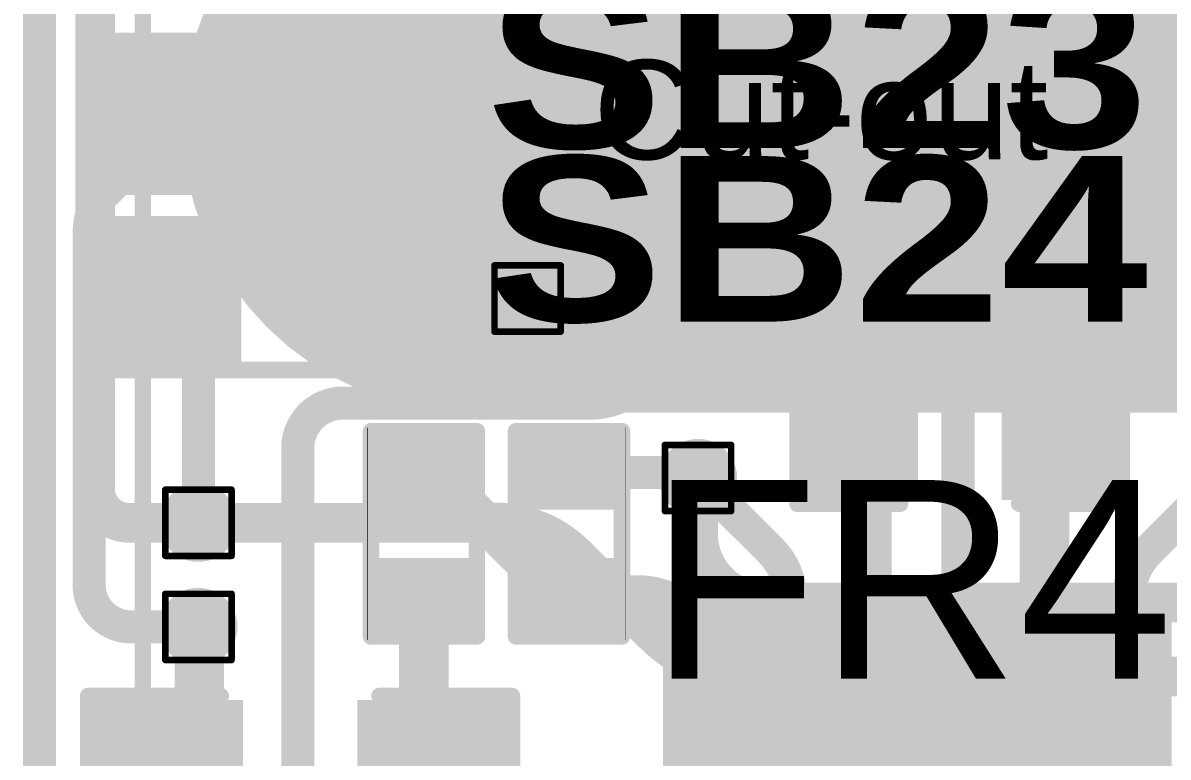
# Model space of a CAD drawing. Header units: inches. Extents: x 3 to 457, y -41 to 239.
# Drawn here: x 192.62 to 201.41, y 8.4 to 14.03 of the extents above; entities that cross this region are included whole.
import ezdxf

# ---------------------------------------------------------------- set-up
doc = ezdxf.new("R2010")
doc.units = ezdxf.units.IN
for name, color, linetype in [('Board Outline', 216, 'Continuous'), ('Bottom Layer', 5, 'Continuous'), ('Bottom Overlay', 54, 'Continuous'), ('Bottom Paste', 16, 'Continuous'), ('Bottom Solder', 6, 'Continuous'), ('Drill Drawing', 1, 'Continuous'), ('Fabrication', 76, 'Continuous'), ('Top Layer', 1, 'Continuous'), ('Top Overlay', 2, 'Continuous'), ('Top Paste', 8, 'Continuous'), ('Top Solder', 216, 'Continuous'), ('Via Holes', 16, 'Continuous')]:
    doc.layers.add(name, color=color, linetype=linetype)
doc.styles.add('Arial', font='', dxfattribs={"height": 0.2})
doc.styles.add('Arial Black_Bold', font='', dxfattribs={"height": 0.2})
doc.styles.get('Arial').set_extended_font_data('Arial')
doc.styles.get('Arial Black_Bold').set_extended_font_data('Arial Black', bold=True)

# ---------------------------------------------------------------- blocks, each defined once
blk = doc.blocks.new('S______B______16')
at = {"layer": 'Top Layer'}
for points in [[(-1.143, -0.4445), (-1.143, 0.4445), (-0.381, 0.4445), (-0.381, -0.4445)], [(0.381, -0.4445), (0.381, 0.4445), (1.143, 0.4445), (1.143, -0.4445)]]:
    blk.add_hatch(color=1, dxfattribs=at).paths.add_polyline_path(points)
at = {"layer": 'Top Paste'}
for points in [[(-1.143, -0.4445), (-1.143, 0.4445), (-0.381, 0.4445), (-0.381, -0.4445)], [(0.381, -0.4445), (0.381, 0.4445), (1.143, 0.4445), (1.143, -0.4445)]]:
    blk.add_hatch(color=8, dxfattribs=at).paths.add_polyline_path(points)
at = {"layer": 'Top Solder'}
for points in [[(-1.2446, -0.5461), (-1.2446, 0.5461), (-0.2794, 0.5461), (-0.2794, -0.5461)], [(0.2794, -0.5461), (0.2794, 0.5461), (1.2446, 0.5461), (1.2446, -0.5461)]]:
    blk.add_hatch(color=216, dxfattribs=at).paths.add_polyline_path(points)
at = {"layer": 'Top Overlay'}
for points in [[(-1.27, -0.5588, 0.127, 0.127, 0), (-1.27, 0.5588, 0.127, 0.127, 0)], [(-1.27, 0.5588, 0.127, 0.127, 0), (1.27, 0.5588, 0.127, 0.127, 0)], [(1.27, -0.5588, 0.127, 0.127, 0), (1.27, 0.5588, 0.127, 0.127, 0)], [(-1.27, -0.5588, 0.127, 0.127, 0), (1.27, -0.5588, 0.127, 0.127, 0)]]:
    blk.add_lwpolyline(points, format="xyseb", dxfattribs=at)
for points in [[(-1.30175, 0.5588, 0.0635, 0.0635, 1), (-1.23825, 0.5588, 0.0635, 0.0635, 1)], [(-1.30175, 0.5588, 0.0635, 0.0635, 1), (-1.23825, 0.5588, 0.0635, 0.0635, 1)], [(1.23825, 0.5588, 0.0635, 0.0635, 1), (1.30175, 0.5588, 0.0635, 0.0635, 1)], [(1.23825, 0.5588, 0.0635, 0.0635, 1), (1.30175, 0.5588, 0.0635, 0.0635, 1)], [(-1.30175, -0.5588, 0.0635, 0.0635, 1), (-1.23825, -0.5588, 0.0635, 0.0635, 1)], [(-1.30175, -0.5588, 0.0635, 0.0635, 1), (-1.23825, -0.5588, 0.0635, 0.0635, 1)], [(1.23825, -0.5588, 0.0635, 0.0635, 1), (1.30175, -0.5588, 0.0635, 0.0635, 1)], [(1.23825, -0.5588, 0.0635, 0.0635, 1), (1.30175, -0.5588, 0.0635, 0.0635, 1)]]:
    blk.add_lwpolyline(points, format="xyseb", close=True, dxfattribs=at)
blk = doc.blocks.new('S______B______17')
at = {"layer": 'Top Layer'}
for points in [[(-1.143, -0.4445), (-1.143, 0.4445), (-0.381, 0.4445), (-0.381, -0.4445)], [(0.381, -0.4445), (0.381, 0.4445), (1.143, 0.4445), (1.143, -0.4445)]]:
    blk.add_hatch(color=1, dxfattribs=at).paths.add_polyline_path(points)
at = {"layer": 'Top Paste'}
for points in [[(-1.143, -0.4445), (-1.143, 0.4445), (-0.381, 0.4445), (-0.381, -0.4445)], [(0.381, -0.4445), (0.381, 0.4445), (1.143, 0.4445), (1.143, -0.4445)]]:
    blk.add_hatch(color=8, dxfattribs=at).paths.add_polyline_path(points)
at = {"layer": 'Top Solder'}
for points in [[(-1.2446, -0.5461), (-1.2446, 0.5461), (-0.2794, 0.5461), (-0.2794, -0.5461)], [(0.2794, -0.5461), (0.2794, 0.5461), (1.2446, 0.5461), (1.2446, -0.5461)]]:
    blk.add_hatch(color=216, dxfattribs=at).paths.add_polyline_path(points)
at = {"layer": 'Top Overlay'}
for points in [[(-1.27, 0.5588, 0.127, 0.127, 0), (-1.27, -0.5588, 0.127, 0.127, 0)], [(1.27, 0.5588, 0.127, 0.127, 0), (-1.27, 0.5588, 0.127, 0.127, 0)], [(1.27, 0.5588, 0.127, 0.127, 0), (1.27, -0.5588, 0.127, 0.127, 0)], [(1.27, -0.5588, 0.127, 0.127, 0), (-1.27, -0.5588, 0.127, 0.127, 0)]]:
    blk.add_lwpolyline(points, format="xyseb", dxfattribs=at)
for points in [[(-1.30175, 0.5588, 0.0635, 0.0635, 1), (-1.23825, 0.5588, 0.0635, 0.0635, 1)], [(-1.30175, 0.5588, 0.0635, 0.0635, 1), (-1.23825, 0.5588, 0.0635, 0.0635, 1)], [(1.23825, 0.5588, 0.0635, 0.0635, 1), (1.30175, 0.5588, 0.0635, 0.0635, 1)], [(1.23825, 0.5588, 0.0635, 0.0635, 1), (1.30175, 0.5588, 0.0635, 0.0635, 1)], [(-1.30175, -0.5588, 0.0635, 0.0635, 1), (-1.23825, -0.5588, 0.0635, 0.0635, 1)], [(-1.30175, -0.5588, 0.0635, 0.0635, 1), (-1.23825, -0.5588, 0.0635, 0.0635, 1)], [(1.23825, -0.5588, 0.0635, 0.0635, 1), (1.30175, -0.5588, 0.0635, 0.0635, 1)], [(1.23825, -0.5588, 0.0635, 0.0635, 1), (1.30175, -0.5588, 0.0635, 0.0635, 1)]]:
    blk.add_lwpolyline(points, format="xyseb", close=True, dxfattribs=at)
blk = doc.blocks.new('TSSOP_14_110')
at = {"layer": 'Top Layer'}
for points in [[(-3.65, 1.525), (-2.15, 1.525), (-2.15, 1.075), (-3.65, 1.075)], [(-3.65, 0.875), (-2.15, 0.875), (-2.15, 0.425), (-3.65, 0.425)], [(-3.65, 0.225), (-2.15, 0.225), (-2.15, -0.225), (-3.65, -0.225)], [(-3.65, -0.425), (-2.15, -0.425), (-2.15, -0.875), (-3.65, -0.875)], [(-3.65, -1.075), (-2.15, -1.075), (-2.15, -1.525), (-3.65, -1.525)], [(-3.65, -1.725), (-2.15, -1.725), (-2.15, -2.175), (-3.65, -2.175)]]:
    blk.add_hatch(color=1, dxfattribs=at).paths.add_polyline_path(points)
at = {"layer": 'Top Paste'}
for points in [[(-3.65, 1.525), (-2.15, 1.525), (-2.15, 1.075), (-3.65, 1.075)], [(-3.65, 0.875), (-2.15, 0.875), (-2.15, 0.425), (-3.65, 0.425)], [(-3.65, 0.225), (-2.15, 0.225), (-2.15, -0.225), (-3.65, -0.225)], [(-3.65, -0.425), (-2.15, -0.425), (-2.15, -0.875), (-3.65, -0.875)], [(-3.65, -1.075), (-2.15, -1.075), (-2.15, -1.525), (-3.65, -1.525)], [(-3.65, -1.725), (-2.15, -1.725), (-2.15, -2.175), (-3.65, -2.175)]]:
    blk.add_hatch(color=8, dxfattribs=at).paths.add_polyline_path(points)
at = {"layer": 'Top Solder'}
for points in [[(-3.7516, 1.6266), (-2.0484, 1.6266), (-2.0484, 0.9734), (-3.7516, 0.9734)], [(-3.7516, 0.9766), (-2.0484, 0.9766), (-2.0484, 0.3234), (-3.7516, 0.3234)], [(-3.7516, 0.3266), (-2.0484, 0.3266), (-2.0484, -0.3266), (-3.7516, -0.3266)], [(-3.7516, -0.3234), (-2.0484, -0.3234), (-2.0484, -0.9766), (-3.7516, -0.9766)], [(-3.7516, -0.9734), (-2.0484, -0.9734), (-2.0484, -1.6266), (-3.7516, -1.6266)], [(-3.7516, -1.6234), (-2.0484, -1.6234), (-2.0484, -2.2766), (-3.7516, -2.2766)]]:
    blk.add_hatch(color=216, dxfattribs=at).paths.add_polyline_path(points)
blk = doc.blocks.new('R___0402_203')
at = {"layer": 'Top Layer'}
for points in [[(-0.6985, -0.3175), (-0.6985, 0.3175), (-0.2413, 0.3175), (-0.2413, -0.3175)], [(0.2413, -0.3175), (0.2413, 0.3175), (0.6985, 0.3175), (0.6985, -0.3175)]]:
    blk.add_hatch(color=1, dxfattribs=at).paths.add_polyline_path(points)
at = {"layer": 'Top Paste'}
for points in [[(-0.6985, -0.3175), (-0.6985, 0.3175), (-0.2413, 0.3175), (-0.2413, -0.3175)], [(0.2413, -0.3175), (0.2413, 0.3175), (0.6985, 0.3175), (0.6985, -0.3175)]]:
    blk.add_hatch(color=8, dxfattribs=at).paths.add_polyline_path(points)
at = {"layer": 'Top Solder'}
for points in [[(-0.7535, -0.3725), (-0.7535, 0.3725), (-0.1863, 0.3725), (-0.1863, -0.3725)], [(0.1863, -0.3725), (0.1863, 0.3725), (0.7535, 0.3725), (0.7535, -0.3725)]]:
    blk.add_hatch(color=216, dxfattribs=at).paths.add_polyline_path(points)
at = {"layer": 'Top Overlay'}
for points in [[(0.7874, 0.4064, 0.127, 0.127, 0), (-0.7874, 0.4064, 0.127, 0.127, 0)], [(-0.7874, -0.4064, 0.127, 0.127, 0), (-0.7874, 0.4064, 0.127, 0.127, 0)], [(0.7874, -0.4064, 0.127, 0.127, 0), (0.7874, 0.4064, 0.127, 0.127, 0)], [(0.7874, -0.4064, 0.127, 0.127, 0), (-0.7874, -0.4064, 0.127, 0.127, 0)], [(0.8128, -0.4318, 0.00323, 0.00323, 0), (-0.8128, -0.4318, 0.00323, 0.00323, 0)]]:
    blk.add_lwpolyline(points, format="xyseb", dxfattribs=at)
for points in [[(-0.8191, 0.4064, 0.0635, 0.0635, 1), (-0.7556, 0.4064, 0.0635, 0.0635, 1)], [(-0.8191, 0.4064, 0.0635, 0.0635, 1), (-0.7556, 0.4064, 0.0635, 0.0635, 1)], [(0.7556, 0.4064, 0.0635, 0.0635, 1), (0.8191, 0.4064, 0.0635, 0.0635, 1)], [(0.7556, 0.4064, 0.0635, 0.0635, 1), (0.8191, 0.4064, 0.0635, 0.0635, 1)], [(-0.8191, -0.4064, 0.0635, 0.0635, 1), (-0.7556, -0.4064, 0.0635, 0.0635, 1)], [(-0.8191, -0.4064, 0.0635, 0.0635, 1), (-0.7556, -0.4064, 0.0635, 0.0635, 1)], [(0.7556, -0.4064, 0.0635, 0.0635, 1), (0.8191, -0.4064, 0.0635, 0.0635, 1)], [(0.7556, -0.4064, 0.0635, 0.0635, 1), (0.8191, -0.4064, 0.0635, 0.0635, 1)], [(-0.8136, -0.4318, 0.00161, 0.00161, 1), (-0.812, -0.4318, 0.00161, 0.00161, 1)], [(0.812, -0.4318, 0.00161, 0.00161, 1), (0.8136, -0.4318, 0.00161, 0.00161, 1)]]:
    blk.add_lwpolyline(points, format="xyseb", close=True, dxfattribs=at)
blk = doc.blocks.new('R___0402_208')
at = {"layer": 'Top Layer'}
for points in [[(-0.6985, -0.3175), (-0.6985, 0.3175), (-0.2413, 0.3175), (-0.2413, -0.3175)], [(0.2413, -0.3175), (0.2413, 0.3175), (0.6985, 0.3175), (0.6985, -0.3175)]]:
    blk.add_hatch(color=1, dxfattribs=at).paths.add_polyline_path(points)
at = {"layer": 'Top Paste'}
for points in [[(-0.6985, -0.3175), (-0.6985, 0.3175), (-0.2413, 0.3175), (-0.2413, -0.3175)], [(0.2413, -0.3175), (0.2413, 0.3175), (0.6985, 0.3175), (0.6985, -0.3175)]]:
    blk.add_hatch(color=8, dxfattribs=at).paths.add_polyline_path(points)
at = {"layer": 'Top Solder'}
for points in [[(-0.7535, -0.3725), (-0.7535, 0.3725), (-0.1863, 0.3725), (-0.1863, -0.3725)], [(0.1863, -0.3725), (0.1863, 0.3725), (0.7535, 0.3725), (0.7535, -0.3725)]]:
    blk.add_hatch(color=216, dxfattribs=at).paths.add_polyline_path(points)
at = {"layer": 'Top Overlay'}
for points in [[(-0.7874, 0.4064, 0.127, 0.127, 0), (0.7874, 0.4064, 0.127, 0.127, 0)], [(-0.7874, 0.4064, 0.127, 0.127, 0), (-0.7874, -0.4064, 0.127, 0.127, 0)], [(0.7874, 0.4064, 0.127, 0.127, 0), (0.7874, -0.4064, 0.127, 0.127, 0)], [(-0.7874, -0.4064, 0.127, 0.127, 0), (0.7874, -0.4064, 0.127, 0.127, 0)], [(-0.8128, -0.4318, 0.00323, 0.00323, 0), (0.8128, -0.4318, 0.00323, 0.00323, 0)]]:
    blk.add_lwpolyline(points, format="xyseb", dxfattribs=at)
for points in [[(-0.8191, 0.4064, 0.0635, 0.0635, 1), (-0.7556, 0.4064, 0.0635, 0.0635, 1)], [(-0.8191, 0.4064, 0.0635, 0.0635, 1), (-0.7556, 0.4064, 0.0635, 0.0635, 1)], [(0.7556, 0.4064, 0.0635, 0.0635, 1), (0.8191, 0.4064, 0.0635, 0.0635, 1)], [(0.7556, 0.4064, 0.0635, 0.0635, 1), (0.8191, 0.4064, 0.0635, 0.0635, 1)], [(-0.8191, -0.4064, 0.0635, 0.0635, 1), (-0.7556, -0.4064, 0.0635, 0.0635, 1)], [(-0.8191, -0.4064, 0.0635, 0.0635, 1), (-0.7556, -0.4064, 0.0635, 0.0635, 1)], [(0.7556, -0.4064, 0.0635, 0.0635, 1), (0.8191, -0.4064, 0.0635, 0.0635, 1)], [(0.7556, -0.4064, 0.0635, 0.0635, 1), (0.8191, -0.4064, 0.0635, 0.0635, 1)], [(-0.8136, -0.4318, 0.00161, 0.00161, 1), (-0.812, -0.4318, 0.00161, 0.00161, 1)], [(0.812, -0.4318, 0.00161, 0.00161, 1), (0.8136, -0.4318, 0.00161, 0.00161, 1)]]:
    blk.add_lwpolyline(points, format="xyseb", close=True, dxfattribs=at)
blk = doc.blocks.new('SEMG_PAD_B_244')
at = {"layer": 'Bottom Layer'}
h = blk.add_hatch(color=5, dxfattribs=at)
edge = h.paths.add_edge_path()
edge.add_arc((-3.15, 0.0128), 2.1, 90, 270)
edge.add_line((-3.15, -2.0872), (3.15, -2.0872))
edge.add_arc((3.15, 0.0128), 2.1, 270, 450)
edge.add_line((3.15, 2.1128), (-3.15, 2.1128))
at = {"layer": 'Bottom Paste'}
h = blk.add_hatch(color=16, dxfattribs=at)
edge = h.paths.add_edge_path()
edge.add_arc((-3.15, 0.0128), 2.1, 90, 270)
edge.add_line((-3.15, -2.0872), (3.15, -2.0872))
edge.add_arc((3.15, 0.0128), 2.1, 270, 450)
edge.add_line((3.15, 2.1128), (-3.15, 2.1128))
at = {"layer": 'Bottom Solder'}
h = blk.add_hatch(color=6, dxfattribs=at)
edge = h.paths.add_edge_path()
edge.add_arc((-3.15, 0.0128), 2.2016, 90, 270)
edge.add_line((-3.15, -2.1888), (3.15, -2.1888))
edge.add_arc((3.15, 0.0128), 2.2016, 270, 450)
edge.add_line((3.15, 2.2144), (-3.15, 2.2144))
at = {"layer": 'Bottom Overlay'}
blk.add_lwpolyline([(5.6833, 10.9658, 0.127, 0.127, 0), (5.6833, -10.9656, 0.127, 0.127, 0)], format="xyseb", dxfattribs=at)
blk = doc.blocks.new('C___0805_283')
at = {"layer": 'Top Layer'}
for points in [[(-1.524, 0.762), (-0.508, 0.762), (-0.508, -0.762), (-1.524, -0.762)], [(0.508, 0.762), (1.524, 0.762), (1.524, -0.762), (0.508, -0.762)]]:
    blk.add_hatch(color=1, dxfattribs=at).paths.add_polyline_path(points)
at = {"layer": 'Top Paste'}
for points in [[(-1.524, 0.762), (-0.508, 0.762), (-0.508, -0.762), (-1.524, -0.762)], [(0.508, 0.762), (1.524, 0.762), (1.524, -0.762), (0.508, -0.762)]]:
    blk.add_hatch(color=8, dxfattribs=at).paths.add_polyline_path(points)
at = {"layer": 'Top Solder'}
for points in [[(-1.594, 0.832), (-0.438, 0.832), (-0.438, -0.832), (-1.594, -0.832)], [(0.438, 0.832), (1.594, 0.832), (1.594, -0.832), (0.438, -0.832)]]:
    blk.add_hatch(color=216, dxfattribs=at).paths.add_polyline_path(points)
at = {"layer": 'Top Overlay'}
for points in [[(-0.6096, 0.8636, 0.127, 0.127, 0), (-1.6256, 0.8636, 0.127, 0.127, 0)], [(-1.6256, 0.8636, 0.127, 0.127, 0), (-1.6256, -0.8636, 0.127, 0.127, 0)], [(1.6256, 0.8636, 0.127, 0.127, 0), (0.6096, 0.8636, 0.127, 0.127, 0)], [(1.6256, 0.8636, 0.127, 0.127, 0), (1.6256, -0.8636, 0.127, 0.127, 0)], [(-0.6096, -0.8636, 0.127, 0.127, 0), (-1.6256, -0.8636, 0.127, 0.127, 0)], [(1.6256, -0.8636, 0.127, 0.127, 0), (0.6096, -0.8636, 0.127, 0.127, 0)]]:
    blk.add_lwpolyline(points, format="xyseb", dxfattribs=at)
for points in [[(-1.6574, 0.8636, 0.0635, 0.0635, 1), (-1.5938, 0.8636, 0.0635, 0.0635, 1)], [(-1.6574, 0.8636, 0.0635, 0.0635, 1), (-1.5938, 0.8636, 0.0635, 0.0635, 1)], [(-0.6413, 0.8636, 0.0635, 0.0635, 1), (-0.5778, 0.8636, 0.0635, 0.0635, 1)], [(0.5778, 0.8636, 0.0635, 0.0635, 1), (0.6413, 0.8636, 0.0635, 0.0635, 1)], [(1.5938, 0.8636, 0.0635, 0.0635, 1), (1.6574, 0.8636, 0.0635, 0.0635, 1)], [(1.5938, 0.8636, 0.0635, 0.0635, 1), (1.6574, 0.8636, 0.0635, 0.0635, 1)], [(-1.6574, -0.8636, 0.0635, 0.0635, 1), (-1.5938, -0.8636, 0.0635, 0.0635, 1)], [(-1.6574, -0.8636, 0.0635, 0.0635, 1), (-1.5938, -0.8636, 0.0635, 0.0635, 1)], [(-0.6413, -0.8636, 0.0635, 0.0635, 1), (-0.5778, -0.8636, 0.0635, 0.0635, 1)], [(0.5778, -0.8636, 0.0635, 0.0635, 1), (0.6413, -0.8636, 0.0635, 0.0635, 1)], [(1.5938, -0.8636, 0.0635, 0.0635, 1), (1.6574, -0.8636, 0.0635, 0.0635, 1)], [(1.5938, -0.8636, 0.0635, 0.0635, 1), (1.6574, -0.8636, 0.0635, 0.0635, 1)]]:
    blk.add_lwpolyline(points, format="xyseb", close=True, dxfattribs=at)
blk = doc.blocks.new('C___0603_287')
at = {"layer": 'Top Layer'}
for points in [[(-0.381, 0.4445), (-0.381, -0.4445), (-1.143, -0.4445), (-1.143, 0.4445)], [(1.143, 0.4445), (1.143, -0.4445), (0.381, -0.4445), (0.381, 0.4445)]]:
    blk.add_hatch(color=1, dxfattribs=at).paths.add_polyline_path(points)
at = {"layer": 'Top Paste'}
for points in [[(-0.381, 0.4445), (-0.381, -0.4445), (-1.143, -0.4445), (-1.143, 0.4445)], [(1.143, 0.4445), (1.143, -0.4445), (0.381, -0.4445), (0.381, 0.4445)]]:
    blk.add_hatch(color=8, dxfattribs=at).paths.add_polyline_path(points)
at = {"layer": 'Top Solder'}
for points in [[(-0.321, 0.5045), (-0.321, -0.5045), (-1.203, -0.5045), (-1.203, 0.5045)], [(1.203, 0.5045), (1.203, -0.5045), (0.321, -0.5045), (0.321, 0.5045)]]:
    blk.add_hatch(color=216, dxfattribs=at).paths.add_polyline_path(points)
at = {"layer": 'Top Overlay'}
for points in [[(-0.4572, 0.5334, 0.127, 0.127, 0), (-1.2446, 0.5334, 0.127, 0.127, 0)], [(-1.2446, 0.5334, 0.127, 0.127, 0), (-1.2446, -0.5334, 0.127, 0.127, 0)], [(1.2446, 0.5334, 0.127, 0.127, 0), (0.4572, 0.5334, 0.127, 0.127, 0)], [(1.2446, 0.5334, 0.127, 0.127, 0), (1.2446, -0.5334, 0.127, 0.127, 0)], [(-0.4572, -0.5334, 0.127, 0.127, 0), (-1.2446, -0.5334, 0.127, 0.127, 0)], [(1.2446, -0.5334, 0.127, 0.127, 0), (0.4572, -0.5334, 0.127, 0.127, 0)]]:
    blk.add_lwpolyline(points, format="xyseb", dxfattribs=at)
for points in [[(-1.2764, 0.5334, 0.0635, 0.0635, 1), (-1.2128, 0.5334, 0.0635, 0.0635, 1)], [(-1.2764, 0.5334, 0.0635, 0.0635, 1), (-1.2128, 0.5334, 0.0635, 0.0635, 1)], [(-0.4889, 0.5334, 0.0635, 0.0635, 1), (-0.4254, 0.5334, 0.0635, 0.0635, 1)], [(0.4254, 0.5334, 0.0635, 0.0635, 1), (0.4889, 0.5334, 0.0635, 0.0635, 1)], [(1.2128, 0.5334, 0.0635, 0.0635, 1), (1.2764, 0.5334, 0.0635, 0.0635, 1)], [(1.2128, 0.5334, 0.0635, 0.0635, 1), (1.2764, 0.5334, 0.0635, 0.0635, 1)], [(-1.2764, -0.5334, 0.0635, 0.0635, 1), (-1.2128, -0.5334, 0.0635, 0.0635, 1)], [(-1.2764, -0.5334, 0.0635, 0.0635, 1), (-1.2128, -0.5334, 0.0635, 0.0635, 1)], [(-0.4889, -0.5334, 0.0635, 0.0635, 1), (-0.4254, -0.5334, 0.0635, 0.0635, 1)], [(0.4254, -0.5334, 0.0635, 0.0635, 1), (0.4889, -0.5334, 0.0635, 0.0635, 1)], [(1.2128, -0.5334, 0.0635, 0.0635, 1), (1.2764, -0.5334, 0.0635, 0.0635, 1)], [(1.2128, -0.5334, 0.0635, 0.0635, 1), (1.2764, -0.5334, 0.0635, 0.0635, 1)]]:
    blk.add_lwpolyline(points, format="xyseb", close=True, dxfattribs=at)
blk = doc.blocks.new('____0402_289')
at = {"layer": 'Top Layer'}
for points in [[(-0.6985, -0.3175), (-0.6985, 0.3175), (-0.2413, 0.3175), (-0.2413, -0.3175)], [(0.2413, -0.3175), (0.2413, 0.3175), (0.6985, 0.3175), (0.6985, -0.3175)]]:
    blk.add_hatch(color=1, dxfattribs=at).paths.add_polyline_path(points)
at = {"layer": 'Top Paste'}
for points in [[(-0.6985, -0.3175), (-0.6985, 0.3175), (-0.2413, 0.3175), (-0.2413, -0.3175)], [(0.2413, -0.3175), (0.2413, 0.3175), (0.6985, 0.3175), (0.6985, -0.3175)]]:
    blk.add_hatch(color=8, dxfattribs=at).paths.add_polyline_path(points)
at = {"layer": 'Top Solder'}
for points in [[(-0.7585, -0.3775), (-0.7585, 0.3775), (-0.1813, 0.3775), (-0.1813, -0.3775)], [(0.1813, -0.3775), (0.1813, 0.3775), (0.7585, 0.3775), (0.7585, -0.3775)]]:
    blk.add_hatch(color=216, dxfattribs=at).paths.add_polyline_path(points)
at = {"layer": 'Top Overlay'}
for points in [[(-0.7874, 0.4064, 0.127, 0.127, 0), (-0.7874, -0.4064, 0.127, 0.127, 0)], [(-0.2794, 0.4064, 0.127, 0.127, 0), (-0.7874, 0.4064, 0.127, 0.127, 0)], [(0.7874, 0.4064, 0.127, 0.127, 0), (0.2794, 0.4064, 0.127, 0.127, 0)], [(0.7874, 0.4064, 0.127, 0.127, 0), (0.7874, -0.4064, 0.127, 0.127, 0)], [(-0.2794, -0.4064, 0.127, 0.127, 0), (-0.7874, -0.4064, 0.127, 0.127, 0)], [(0.7874, -0.4064, 0.127, 0.127, 0), (0.2794, -0.4064, 0.127, 0.127, 0)]]:
    blk.add_lwpolyline(points, format="xyseb", dxfattribs=at)
for points in [[(-0.8191, 0.4064, 0.0635, 0.0635, 1), (-0.7556, 0.4064, 0.0635, 0.0635, 1)], [(-0.8191, 0.4064, 0.0635, 0.0635, 1), (-0.7556, 0.4064, 0.0635, 0.0635, 1)], [(-0.3111, 0.4064, 0.0635, 0.0635, 1), (-0.2477, 0.4064, 0.0635, 0.0635, 1)], [(0.2477, 0.4064, 0.0635, 0.0635, 1), (0.3111, 0.4064, 0.0635, 0.0635, 1)], [(0.7556, 0.4064, 0.0635, 0.0635, 1), (0.8191, 0.4064, 0.0635, 0.0635, 1)], [(0.7556, 0.4064, 0.0635, 0.0635, 1), (0.8191, 0.4064, 0.0635, 0.0635, 1)], [(-0.8191, -0.4064, 0.0635, 0.0635, 1), (-0.7556, -0.4064, 0.0635, 0.0635, 1)], [(-0.8191, -0.4064, 0.0635, 0.0635, 1), (-0.7556, -0.4064, 0.0635, 0.0635, 1)], [(-0.3111, -0.4064, 0.0635, 0.0635, 1), (-0.2477, -0.4064, 0.0635, 0.0635, 1)], [(0.2477, -0.4064, 0.0635, 0.0635, 1), (0.3111, -0.4064, 0.0635, 0.0635, 1)], [(0.7556, -0.4064, 0.0635, 0.0635, 1), (0.8191, -0.4064, 0.0635, 0.0635, 1)], [(0.7556, -0.4064, 0.0635, 0.0635, 1), (0.8191, -0.4064, 0.0635, 0.0635, 1)]]:
    blk.add_lwpolyline(points, format="xyseb", close=True, dxfattribs=at)

msp = doc.modelspace()

# ---------------------------------------------------------------- hatches: boundary and pattern name
at = {"layer": 'Bottom Layer'}
h = msp.add_hatch(color=5, dxfattribs=at)
edge = h.paths.add_edge_path()
edge.add_arc((196.4938, 11.9183), 0.3, 0, 360)
h = msp.add_hatch(color=5, dxfattribs=at)
edge = h.paths.add_edge_path()
edge.add_arc((197.8019, 10.541), 0.3, 0, 360)
h = msp.add_hatch(color=5, dxfattribs=at)
edge = h.paths.add_edge_path()
edge.add_arc((193.9677, 10.1972), 0.3, 0, 360)
h = msp.add_hatch(color=5, dxfattribs=at)
edge = h.paths.add_edge_path()
edge.add_arc((193.9677, 9.398), 0.3, 0, 360)
at = {"layer": 'Top Layer'}
msp.add_hatch(color=1, dxfattribs=at).paths.add_polyline_path([(200.5082, 12.4136), (201.1496, 12.4136), (201.1496, 13.0486), (200.5082, 13.0486)])
h = msp.add_hatch(color=1, dxfattribs=at)
edge = h.paths.add_edge_path()
edge.add_arc((196.4938, 11.9183), 0.3, 0, 360)
h = msp.add_hatch(color=1, dxfattribs=at)
edge = h.paths.add_edge_path()
edge.add_arc((197.8019, 10.541), 0.3, 0, 360)
h = msp.add_hatch(color=1, dxfattribs=at)
edge = h.paths.add_edge_path()
edge.add_arc((193.9677, 10.1972), 0.3, 0, 360)
h = msp.add_hatch(color=1, dxfattribs=at)
edge = h.paths.add_edge_path()
edge.add_arc((193.9677, 9.398), 0.3, 0, 360)
at = {"layer": 'Via Holes'}
h = msp.add_hatch(color=7, dxfattribs=at)
edge = h.paths.add_edge_path()
edge.add_arc((196.4938, 11.9183), 0.15, 0, 360)
h = msp.add_hatch(color=7, dxfattribs=at)
edge = h.paths.add_edge_path()
edge.add_arc((197.8019, 10.541), 0.15, 0, 360)
h = msp.add_hatch(color=7, dxfattribs=at)
edge = h.paths.add_edge_path()
edge.add_arc((193.9677, 10.1972), 0.15, 0, 360)
h = msp.add_hatch(color=7, dxfattribs=at)
edge = h.paths.add_edge_path()
edge.add_arc((193.9677, 9.398), 0.15, 0, 360)

# ---------------------------------------------------------------- linework, layer by layer
at = {"layer": 'Board Outline'}
msp.add_lwpolyline([(192.7477, 2.3169, 0.127, 0.127, 0), (192.7478, 24.1726, 0.127, 0.127, 0)], format="xyseb", dxfattribs=at)
at = {"layer": 'Bottom Layer'}
for points in [[(193.1743, 10.4572, 0.3048, 0.3048, 0), (193.1743, 16.9572, 0.3048, 0.3048, 0)], [(197.8019, 10.1105, 0.3048, 0.3048, 0), (197.8019, 10.541, 0.3048, 0.3048, 0)], [(193.4343, 10.1972, 0.3048, 0.3048, -0.414214), (193.1743, 10.4572, 0.3048, 0.3048, 0)], [(193.4343, 10.1972, 0.3048, 0.3048, 0), (193.9677, 10.1972, 0.3048, 0.3048, 0)], [(193.9677, 10.1972, 0.3048, 0.3048, 0), (196.1715, 10.1972, 0.3048, 0.3048, 0)], [(196.1715, 10.1972, 0.3048, 0.3048, 0), (196.2145, 10.1989, 0.3048, 0.3048, 0)], [(196.2145, 10.1989, 0.3048, 0.3048, -0.209443), (196.8619, 9.9458, 0.3048, 0.3048, 0)], [(198.3277, 9.5846, 0.3048, 0.3048, -0.414214), (197.8019, 10.1105, 0.3048, 0.3048, 0)], [(196.8619, 9.9458, 0.3048, 0.3048, 0), (197.4529, 9.3549, 0.3048, 0.3048, 0)], [(198.3277, 9.5846, 0.3048, 0.3048, 0), (203.9746, 9.5846, 0.3048, 0.3048, 0)], [(193.9746, 6.1881, 0.381, 0.381, 0), (193.9746, 9.398, 0.381, 0.381, 0)], [(198.2657, 9.017, 0.3048, 0.3048, -0.199559), (197.4529, 9.3549, 0.3048, 0.3048, 0)], [(198.2657, 9.017, 0.3048, 0.3048, 0), (203.2133, 9.017, 0.3048, 0.3048, 0)]]:
    msp.add_lwpolyline(points, format="xyseb", dxfattribs=at)
for points in [[(197.7257, 10.541, 0.1524, 0.1524, 1), (197.8781, 10.541, 0.1524, 0.1524, 1)], [(193.0981, 10.4572, 0.1524, 0.1524, 1), (193.2505, 10.4572, 0.1524, 0.1524, 1)], [(193.0981, 10.4572, 0.1524, 0.1524, 1), (193.2505, 10.4572, 0.1524, 0.1524, 1)], [(193.3581, 10.1972, 0.1524, 0.1524, 1), (193.5105, 10.1972, 0.1524, 0.1524, 1)], [(193.3581, 10.1972, 0.1524, 0.1524, 1), (193.5105, 10.1972, 0.1524, 0.1524, 1)], [(193.8915, 10.1972, 0.1524, 0.1524, 1), (194.0439, 10.1972, 0.1524, 0.1524, 1)], [(193.8915, 10.1972, 0.1524, 0.1524, 1), (194.0439, 10.1972, 0.1524, 0.1524, 1)], [(196.0953, 10.1972, 0.1524, 0.1524, 1), (196.2477, 10.1972, 0.1524, 0.1524, 1)], [(196.0953, 10.1972, 0.1524, 0.1524, 1), (196.2477, 10.1972, 0.1524, 0.1524, 1)], [(196.1383, 10.1989, 0.1524, 0.1524, 1), (196.2907, 10.1989, 0.1524, 0.1524, 1)], [(196.1383, 10.1989, 0.1524, 0.1524, 1), (196.2907, 10.1989, 0.1524, 0.1524, 1)], [(197.7257, 10.1105, 0.1524, 0.1524, 1), (197.8781, 10.1105, 0.1524, 0.1524, 1)], [(197.7257, 10.1105, 0.1524, 0.1524, 1), (197.8781, 10.1105, 0.1524, 0.1524, 1)], [(196.7857, 9.9458, 0.1524, 0.1524, 1), (196.9381, 9.9458, 0.1524, 0.1524, 1)], [(196.7857, 9.9458, 0.1524, 0.1524, 1), (196.9381, 9.9458, 0.1524, 0.1524, 1)], [(198.2515, 9.5846, 0.1524, 0.1524, 1), (198.4039, 9.5846, 0.1524, 0.1524, 1)], [(198.2515, 9.5846, 0.1524, 0.1524, 1), (198.4039, 9.5846, 0.1524, 0.1524, 1)], [(193.8793, 9.398, 0.1905, 0.1905, 1), (194.0698, 9.398, 0.1905, 0.1905, 1)], [(197.3767, 9.3549, 0.1524, 0.1524, 1), (197.5291, 9.3549, 0.1524, 0.1524, 1)], [(197.3767, 9.3549, 0.1524, 0.1524, 1), (197.5291, 9.3549, 0.1524, 0.1524, 1)], [(198.1895, 9.017, 0.1524, 0.1524, 1), (198.3419, 9.017, 0.1524, 0.1524, 1)], [(198.1895, 9.017, 0.1524, 0.1524, 1), (198.3419, 9.017, 0.1524, 0.1524, 1)]]:
    msp.add_lwpolyline(points, format="xyseb", close=True, dxfattribs=at)
at = {"layer": 'Drill Drawing'}
for points in [[(196.2398, 12.1723, 0.0508, 0.0508, 0), (196.7478, 12.1723, 0.0508, 0.0508, 0)], [(196.2398, 11.6643, 0.0508, 0.0508, 0), (196.2398, 12.1723, 0.0508, 0.0508, 0)], [(196.7478, 11.6643, 0.0508, 0.0508, 0), (196.7478, 12.1723, 0.0508, 0.0508, 0)], [(196.2398, 11.6643, 0.0508, 0.0508, 0), (196.7478, 11.6643, 0.0508, 0.0508, 0)], [(197.5479, 10.795, 0.0508, 0.0508, 0), (198.0559, 10.795, 0.0508, 0.0508, 0)], [(197.5479, 10.287, 0.0508, 0.0508, 0), (197.5479, 10.795, 0.0508, 0.0508, 0)], [(198.0559, 10.287, 0.0508, 0.0508, 0), (198.0559, 10.795, 0.0508, 0.0508, 0)], [(193.7137, 10.4512, 0.0508, 0.0508, 0), (194.2217, 10.4512, 0.0508, 0.0508, 0)], [(193.7137, 9.9432, 0.0508, 0.0508, 0), (193.7137, 10.4512, 0.0508, 0.0508, 0)], [(194.2217, 9.9432, 0.0508, 0.0508, 0), (194.2217, 10.4512, 0.0508, 0.0508, 0)], [(197.5479, 10.287, 0.0508, 0.0508, 0), (198.0559, 10.287, 0.0508, 0.0508, 0)], [(193.7137, 9.9432, 0.0508, 0.0508, 0), (194.2217, 9.9432, 0.0508, 0.0508, 0)], [(193.7137, 9.652, 0.0508, 0.0508, 0), (194.2217, 9.652, 0.0508, 0.0508, 0)], [(193.7137, 9.144, 0.0508, 0.0508, 0), (193.7137, 9.652, 0.0508, 0.0508, 0)], [(194.2217, 9.144, 0.0508, 0.0508, 0), (194.2217, 9.652, 0.0508, 0.0508, 0)], [(193.7137, 9.144, 0.0508, 0.0508, 0), (194.2217, 9.144, 0.0508, 0.0508, 0)]]:
    msp.add_lwpolyline(points, format="xyseb", dxfattribs=at)
for points in [[(196.2271, 12.1723, 0.0254, 0.0254, 1), (196.2525, 12.1723, 0.0254, 0.0254, 1)], [(196.2271, 12.1723, 0.0254, 0.0254, 1), (196.2525, 12.1723, 0.0254, 0.0254, 1)], [(196.7351, 12.1723, 0.0254, 0.0254, 1), (196.7605, 12.1723, 0.0254, 0.0254, 1)], [(196.7351, 12.1723, 0.0254, 0.0254, 1), (196.7605, 12.1723, 0.0254, 0.0254, 1)], [(196.2271, 11.6643, 0.0254, 0.0254, 1), (196.2525, 11.6643, 0.0254, 0.0254, 1)], [(196.2271, 11.6643, 0.0254, 0.0254, 1), (196.2525, 11.6643, 0.0254, 0.0254, 1)], [(196.7351, 11.6643, 0.0254, 0.0254, 1), (196.7605, 11.6643, 0.0254, 0.0254, 1)], [(196.7351, 11.6643, 0.0254, 0.0254, 1), (196.7605, 11.6643, 0.0254, 0.0254, 1)], [(197.5352, 10.795, 0.0254, 0.0254, 1), (197.5606, 10.795, 0.0254, 0.0254, 1)], [(197.5352, 10.795, 0.0254, 0.0254, 1), (197.5606, 10.795, 0.0254, 0.0254, 1)], [(198.0432, 10.795, 0.0254, 0.0254, 1), (198.0686, 10.795, 0.0254, 0.0254, 1)], [(198.0432, 10.795, 0.0254, 0.0254, 1), (198.0686, 10.795, 0.0254, 0.0254, 1)], [(193.701, 10.4512, 0.0254, 0.0254, 1), (193.7264, 10.4512, 0.0254, 0.0254, 1)], [(193.701, 10.4512, 0.0254, 0.0254, 1), (193.7264, 10.4512, 0.0254, 0.0254, 1)], [(194.209, 10.4512, 0.0254, 0.0254, 1), (194.2344, 10.4512, 0.0254, 0.0254, 1)], [(194.209, 10.4512, 0.0254, 0.0254, 1), (194.2344, 10.4512, 0.0254, 0.0254, 1)], [(197.5352, 10.287, 0.0254, 0.0254, 1), (197.5606, 10.287, 0.0254, 0.0254, 1)], [(197.5352, 10.287, 0.0254, 0.0254, 1), (197.5606, 10.287, 0.0254, 0.0254, 1)], [(198.0432, 10.287, 0.0254, 0.0254, 1), (198.0686, 10.287, 0.0254, 0.0254, 1)], [(198.0432, 10.287, 0.0254, 0.0254, 1), (198.0686, 10.287, 0.0254, 0.0254, 1)], [(193.701, 9.9432, 0.0254, 0.0254, 1), (193.7264, 9.9432, 0.0254, 0.0254, 1)], [(193.701, 9.9432, 0.0254, 0.0254, 1), (193.7264, 9.9432, 0.0254, 0.0254, 1)], [(194.209, 9.9432, 0.0254, 0.0254, 1), (194.2344, 9.9432, 0.0254, 0.0254, 1)], [(194.209, 9.9432, 0.0254, 0.0254, 1), (194.2344, 9.9432, 0.0254, 0.0254, 1)], [(193.701, 9.652, 0.0254, 0.0254, 1), (193.7264, 9.652, 0.0254, 0.0254, 1)], [(193.701, 9.652, 0.0254, 0.0254, 1), (193.7264, 9.652, 0.0254, 0.0254, 1)], [(194.209, 9.652, 0.0254, 0.0254, 1), (194.2344, 9.652, 0.0254, 0.0254, 1)], [(194.209, 9.652, 0.0254, 0.0254, 1), (194.2344, 9.652, 0.0254, 0.0254, 1)], [(193.701, 9.144, 0.0254, 0.0254, 1), (193.7264, 9.144, 0.0254, 0.0254, 1)], [(193.701, 9.144, 0.0254, 0.0254, 1), (193.7264, 9.144, 0.0254, 0.0254, 1)], [(194.209, 9.144, 0.0254, 0.0254, 1), (194.2344, 9.144, 0.0254, 0.0254, 1)], [(194.209, 9.144, 0.0254, 0.0254, 1), (194.2344, 9.144, 0.0254, 0.0254, 1)]]:
    msp.add_lwpolyline(points, format="xyseb", close=True, dxfattribs=at)
at = {"layer": 'Fabrication'}
for points in [[(192.7477, 2.3169, 0.254, 0.254, 0), (192.7478, 24.1726, 0.254, 0.254, 0)], [(193.9706, 13.2704, 0.254, 0.254, -0.198912), (194.5857, 14.7553, 0.254, 0.254, 0)], [(194.5857, 11.7854, 0.254, 0.254, -0.198912), (193.9706, 13.2704, 0.254, 0.254, 0)], [(196.0706, 11.1704, 0.254, 0.254, -0.198912), (194.5857, 11.7854, 0.254, 0.254, 0)], [(196.0706, 11.1704, 0.254, 0.254, 0), (202.3786, 11.1704, 0.254, 0.254, 0)]]:
    msp.add_lwpolyline(points, format="xyseb", dxfattribs=at)
for points in [[(193.9071, 13.2704, 0.127, 0.127, 1), (194.0341, 13.2704, 0.127, 0.127, 1)], [(193.9071, 13.2704, 0.127, 0.127, 1), (194.0341, 13.2704, 0.127, 0.127, 1)], [(194.5222, 11.7854, 0.127, 0.127, 1), (194.6492, 11.7854, 0.127, 0.127, 1)], [(194.5222, 11.7854, 0.127, 0.127, 1), (194.6492, 11.7854, 0.127, 0.127, 1)], [(196.0071, 11.1704, 0.127, 0.127, 1), (196.1341, 11.1704, 0.127, 0.127, 1)], [(196.0071, 11.1704, 0.127, 0.127, 1), (196.1341, 11.1704, 0.127, 0.127, 1)]]:
    msp.add_lwpolyline(points, format="xyseb", close=True, dxfattribs=at)
at = {"layer": 'Top Layer'}
for points in [[(200.9317, 12.7311, 0.381, 0.381, 0), (200.9317, 17.0988, 0.381, 0.381, 0)], [(196.4938, 13.7795, 0.254, 0.254, 0), (196.4938, 16.3126, 0.254, 0.254, 0)], [(199.1181, 10.7695, 0.254, 0.254, 0), (199.1181, 16.2967, 0.254, 0.254, 0)], [(197.5129, 11.651, 0.254, 0.254, 0), (197.5129, 16.1236, 0.254, 0.254, 0)], [(196.4938, 13.7795, 0.254, 0.254, -0.414214), (196.0493, 13.335, 0.254, 0.254, 0)], [(195.3393, 13.335, 0.254, 0.254, 0), (196.0493, 13.335, 0.254, 0.254, 0)], [(193.1865, 12.6656, 0.254, 0.254, 0), (193.6581, 13.1372, 0.254, 0.254, 0)], [(199.797, 12.3409, 0.254, 0.254, 0), (199.797, 12.7311, 0.254, 0.254, 0)], [(193.1288, 12.4187, 0.254, 0.254, -0.112714), (193.1865, 12.6656, 0.254, 0.254, 0)], [(193.1288, 12.4187, 0.254, 0.254, 0), (193.1288, 9.7203, 0.254, 0.254, 0)], [(199.797, 11.3214, 0.254, 0.254, 0), (199.797, 12.3409, 0.254, 0.254, 0)], [(200.3068, 11.8312, 0.254, 0.254, -0.414214), (199.797, 12.3409, 0.254, 0.254, 0)], [(195.35, 11.9183, 0.381, 0.381, 0), (196.4938, 11.9183, 0.381, 0.381, 0)], [(193.9677, 10.1972, 0.254, 0.254, 0), (193.9677, 11.8782, 0.254, 0.254, 0)], [(199.797, 11.3214, 0.254, 0.254, -0.414214), (200.3068, 11.8312, 0.254, 0.254, 0)], [(199.7988, 11.8312, 0.254, 0.254, 0), (200.3068, 11.8312, 0.254, 0.254, 0)], [(200.3068, 11.8312, 0.254, 0.254, 0), (201.7597, 11.8312, 0.254, 0.254, 0)], [(197.5129, 11.651, 0.254, 0.254, -0.414214), (196.9776, 11.1157, 0.254, 0.254, 0)], [(199.797, 8.9041, 0.254, 0.254, 0), (199.797, 11.3214, 0.254, 0.254, 0)], [(194.7297, 10.7695, 0.254, 0.254, -0.414214), (195.0759, 11.1157, 0.254, 0.254, 0)], [(195.0759, 11.1157, 0.254, 0.254, 0), (196.9776, 11.1157, 0.254, 0.254, 0)], [(194.7297, 7.2354, 0.254, 0.254, 0), (194.7297, 10.7695, 0.254, 0.254, 0)], [(195.6982, 10.5823, 0.3048, 0.3048, 0), (195.8633, 10.5061, 0.3048, 0.3048, 0)], [(200.4597, 8.8734, 0.381, 0.381, 0), (200.4597, 10.5871, 0.381, 0.381, 0)], [(195.8633, 10.5061, 0.3048, 0.3048, 0), (196.6462, 9.7187, 0.3048, 0.3048, 0)], [(196.8113, 10.5823, 0.254, 0.254, 0), (197.7605, 10.5823, 0.254, 0.254, 0)], [(197.8243, 10.5185, 0.254, 0.254, 0), (198.3614, 9.9814, 0.254, 0.254, 0)], [(199.1597, 8.8734, 0.254, 0.254, 0), (199.1597, 10.5871, 0.254, 0.254, 0)], [(201.258, 9.9814, 0.254, 0.254, 0), (201.7951, 10.5185, 0.254, 0.254, 0)], [(198.3614, 9.9814, 0.254, 0.254, -0.198912), (198.5097, 9.6234, 0.254, 0.254, 0)], [(201.1097, 9.6234, 0.254, 0.254, -0.198912), (201.258, 9.9814, 0.254, 0.254, 0)], [(193.4511, 9.398, 0.254, 0.254, -0.414214), (193.1288, 9.7203, 0.254, 0.254, 0)], [(196.6462, 9.7187, 0.3048, 0.3048, 0), (196.8113, 9.6425, 0.3048, 0.3048, 0)], [(195.6982, 8.0698, 0.381, 0.381, 0), (195.6982, 9.5804, 0.381, 0.381, 0)], [(196.8113, 9.6425, 0.3048, 0.3048, 0), (196.9764, 9.6425, 0.3048, 0.3048, 0)], [(196.9764, 9.6425, 0.3048, 0.3048, 0), (197.3419, 9.6425, 0.3048, 0.3048, 0)], [(197.3419, 9.6425, 0.3048, 0.3048, -0.237038), (197.7871, 9.4189, 0.3048, 0.3048, 0)], [(198.5097, 8.8734, 0.254, 0.254, 0), (198.5097, 9.6234, 0.254, 0.254, 0)], [(201.1097, 8.8734, 0.254, 0.254, 0), (201.1097, 9.6234, 0.254, 0.254, 0)], [(193.4511, 9.398, 0.254, 0.254, 0), (193.9677, 9.398, 0.254, 0.254, 0)], [(197.7871, 9.4189, 0.3048, 0.3048, 0), (197.8597, 8.8734, 0.3048, 0.3048, 0)], [(199.8097, 8.8734, 0.254, 0.254, -0.198912), (199.797, 8.9041, 0.254, 0.254, 0)], [(200.4597, 7.2565, 0.254, 0.254, 0), (200.4597, 8.8734, 0.254, 0.254, 0)], [(201.1097, 6.296, 0.254, 0.254, 0), (201.1097, 8.8734, 0.254, 0.254, 0)]]:
    msp.add_lwpolyline(points, format="xyseb", dxfattribs=at)
for points in [[(196.4303, 13.7795, 0.127, 0.127, 1), (196.5573, 13.7795, 0.127, 0.127, 1)], [(196.4303, 13.7795, 0.127, 0.127, 1), (196.5573, 13.7795, 0.127, 0.127, 1)], [(195.2758, 13.335, 0.127, 0.127, 1), (195.4028, 13.335, 0.127, 0.127, 1)], [(195.9858, 13.335, 0.127, 0.127, 1), (196.1128, 13.335, 0.127, 0.127, 1)], [(195.9858, 13.335, 0.127, 0.127, 1), (196.1128, 13.335, 0.127, 0.127, 1)], [(193.5946, 13.1372, 0.127, 0.127, 1), (193.7216, 13.1372, 0.127, 0.127, 1)], [(200.8365, 12.7311, 0.1905, 0.1905, 1), (201.027, 12.7311, 0.1905, 0.1905, 1)], [(199.7335, 12.7311, 0.127, 0.127, 1), (199.8605, 12.7311, 0.127, 0.127, 1)], [(193.123, 12.6656, 0.127, 0.127, 1), (193.25, 12.6656, 0.127, 0.127, 1)], [(193.123, 12.6656, 0.127, 0.127, 1), (193.25, 12.6656, 0.127, 0.127, 1)], [(193.0653, 12.4187, 0.127, 0.127, 1), (193.1923, 12.4187, 0.127, 0.127, 1)], [(193.0653, 12.4187, 0.127, 0.127, 1), (193.1923, 12.4187, 0.127, 0.127, 1)], [(199.7335, 12.3409, 0.127, 0.127, 1), (199.8605, 12.3409, 0.127, 0.127, 1)], [(199.7335, 12.3409, 0.127, 0.127, 1), (199.8605, 12.3409, 0.127, 0.127, 1)], [(199.7335, 12.3409, 0.127, 0.127, 1), (199.8605, 12.3409, 0.127, 0.127, 1)], [(195.2547, 11.9183, 0.1905, 0.1905, 1), (195.4452, 11.9183, 0.1905, 0.1905, 1)], [(196.3985, 11.9183, 0.1905, 0.1905, 1), (196.589, 11.9183, 0.1905, 0.1905, 1)], [(193.9042, 11.8782, 0.127, 0.127, 1), (194.0312, 11.8782, 0.127, 0.127, 1)], [(199.7353, 11.8312, 0.127, 0.127, 1), (199.8623, 11.8312, 0.127, 0.127, 1)], [(200.2433, 11.8312, 0.127, 0.127, 1), (200.3703, 11.8312, 0.127, 0.127, 1)], [(200.2433, 11.8312, 0.127, 0.127, 1), (200.3703, 11.8312, 0.127, 0.127, 1)], [(200.2433, 11.8312, 0.127, 0.127, 1), (200.3703, 11.8312, 0.127, 0.127, 1)], [(200.2433, 11.8312, 0.127, 0.127, 1), (200.3703, 11.8312, 0.127, 0.127, 1)], [(197.4494, 11.651, 0.127, 0.127, 1), (197.5764, 11.651, 0.127, 0.127, 1)], [(197.4494, 11.651, 0.127, 0.127, 1), (197.5764, 11.651, 0.127, 0.127, 1)], [(199.7335, 11.3214, 0.127, 0.127, 1), (199.8605, 11.3214, 0.127, 0.127, 1)], [(199.7335, 11.3214, 0.127, 0.127, 1), (199.8605, 11.3214, 0.127, 0.127, 1)], [(199.7335, 11.3214, 0.127, 0.127, 1), (199.8605, 11.3214, 0.127, 0.127, 1)], [(195.0124, 11.1157, 0.127, 0.127, 1), (195.1394, 11.1157, 0.127, 0.127, 1)], [(195.0124, 11.1157, 0.127, 0.127, 1), (195.1394, 11.1157, 0.127, 0.127, 1)], [(196.9141, 11.1157, 0.127, 0.127, 1), (197.0411, 11.1157, 0.127, 0.127, 1)], [(196.9141, 11.1157, 0.127, 0.127, 1), (197.0411, 11.1157, 0.127, 0.127, 1)], [(194.6662, 10.7695, 0.127, 0.127, 1), (194.7932, 10.7695, 0.127, 0.127, 1)], [(194.6662, 10.7695, 0.127, 0.127, 1), (194.7932, 10.7695, 0.127, 0.127, 1)], [(199.0546, 10.7695, 0.127, 0.127, 1), (199.1816, 10.7695, 0.127, 0.127, 1)], [(195.622, 10.5823, 0.1524, 0.1524, 1), (195.7744, 10.5823, 0.1524, 0.1524, 1)], [(200.3645, 10.5871, 0.1905, 0.1905, 1), (200.555, 10.5871, 0.1905, 0.1905, 1)], [(195.7871, 10.5061, 0.1524, 0.1524, 1), (195.9395, 10.5061, 0.1524, 0.1524, 1)], [(195.7871, 10.5061, 0.1524, 0.1524, 1), (195.9395, 10.5061, 0.1524, 0.1524, 1)], [(196.7478, 10.5823, 0.127, 0.127, 1), (196.8748, 10.5823, 0.127, 0.127, 1)], [(197.697, 10.5823, 0.127, 0.127, 1), (197.824, 10.5823, 0.127, 0.127, 1)], [(197.7608, 10.5185, 0.127, 0.127, 1), (197.8878, 10.5185, 0.127, 0.127, 1)], [(199.0962, 10.5871, 0.127, 0.127, 1), (199.2232, 10.5871, 0.127, 0.127, 1)], [(193.9042, 10.1972, 0.127, 0.127, 1), (194.0312, 10.1972, 0.127, 0.127, 1)], [(198.2979, 9.9814, 0.127, 0.127, 1), (198.4249, 9.9814, 0.127, 0.127, 1)], [(198.2979, 9.9814, 0.127, 0.127, 1), (198.4249, 9.9814, 0.127, 0.127, 1)], [(201.1945, 9.9814, 0.127, 0.127, 1), (201.3215, 9.9814, 0.127, 0.127, 1)], [(201.1945, 9.9814, 0.127, 0.127, 1), (201.3215, 9.9814, 0.127, 0.127, 1)], [(193.0653, 9.7203, 0.127, 0.127, 1), (193.1923, 9.7203, 0.127, 0.127, 1)], [(193.0653, 9.7203, 0.127, 0.127, 1), (193.1923, 9.7203, 0.127, 0.127, 1)], [(196.57, 9.7187, 0.1524, 0.1524, 1), (196.7224, 9.7187, 0.1524, 0.1524, 1)], [(196.57, 9.7187, 0.1524, 0.1524, 1), (196.7224, 9.7187, 0.1524, 0.1524, 1)], [(195.603, 9.5804, 0.1905, 0.1905, 1), (195.7935, 9.5804, 0.1905, 0.1905, 1)], [(196.7351, 9.6425, 0.1524, 0.1524, 1), (196.8875, 9.6425, 0.1524, 0.1524, 1)], [(196.7351, 9.6425, 0.1524, 0.1524, 1), (196.8875, 9.6425, 0.1524, 0.1524, 1)], [(196.9002, 9.6425, 0.1524, 0.1524, 1), (197.0526, 9.6425, 0.1524, 0.1524, 1)], [(196.9002, 9.6425, 0.1524, 0.1524, 1), (197.0526, 9.6425, 0.1524, 0.1524, 1)], [(197.2657, 9.6425, 0.1524, 0.1524, 1), (197.4181, 9.6425, 0.1524, 0.1524, 1)], [(197.2657, 9.6425, 0.1524, 0.1524, 1), (197.4181, 9.6425, 0.1524, 0.1524, 1)], [(198.4462, 9.6234, 0.127, 0.127, 1), (198.5732, 9.6234, 0.127, 0.127, 1)], [(198.4462, 9.6234, 0.127, 0.127, 1), (198.5732, 9.6234, 0.127, 0.127, 1)], [(201.0462, 9.6234, 0.127, 0.127, 1), (201.1732, 9.6234, 0.127, 0.127, 1)], [(201.0462, 9.6234, 0.127, 0.127, 1), (201.1732, 9.6234, 0.127, 0.127, 1)], [(193.3876, 9.398, 0.127, 0.127, 1), (193.5146, 9.398, 0.127, 0.127, 1)], [(193.3876, 9.398, 0.127, 0.127, 1), (193.5146, 9.398, 0.127, 0.127, 1)], [(193.9042, 9.398, 0.127, 0.127, 1), (194.0312, 9.398, 0.127, 0.127, 1)], [(197.7109, 9.4189, 0.1524, 0.1524, 1), (197.8633, 9.4189, 0.1524, 0.1524, 1)], [(197.7109, 9.4189, 0.1524, 0.1524, 1), (197.8633, 9.4189, 0.1524, 0.1524, 1)], [(200.3645, 8.8734, 0.1905, 0.1905, 1), (200.555, 8.8734, 0.1905, 0.1905, 1)], [(197.7835, 8.8734, 0.1524, 0.1524, 1), (197.9359, 8.8734, 0.1524, 0.1524, 1)], [(198.4462, 8.8734, 0.127, 0.127, 1), (198.5732, 8.8734, 0.127, 0.127, 1)], [(199.0962, 8.8734, 0.127, 0.127, 1), (199.2232, 8.8734, 0.127, 0.127, 1)], [(199.7335, 8.9041, 0.127, 0.127, 1), (199.8605, 8.9041, 0.127, 0.127, 1)], [(199.7335, 8.9041, 0.127, 0.127, 1), (199.8605, 8.9041, 0.127, 0.127, 1)], [(199.7462, 8.8734, 0.127, 0.127, 1), (199.8732, 8.8734, 0.127, 0.127, 1)], [(200.3962, 8.8734, 0.127, 0.127, 1), (200.5232, 8.8734, 0.127, 0.127, 1)], [(201.0462, 8.8734, 0.127, 0.127, 1), (201.1732, 8.8734, 0.127, 0.127, 1)], [(201.0462, 8.8734, 0.127, 0.127, 1), (201.1732, 8.8734, 0.127, 0.127, 1)]]:
    msp.add_lwpolyline(points, format="xyseb", close=True, dxfattribs=at)

# ---------------------------------------------------------------- block references
for name, p, rotation in [('SEMG_PAD_B_244', (199.2246, 13.2575), 180), ('____0402_289', (200.2669, 12.7311), 180), ('S______B______17', (194.5773, 11.929), 180), ('C___0603_287', (199.8097, 10.8769), 180), ('R___0402_203', (195.6982, 10.1124), 270), ('R___0402_208', (196.8113, 10.1124), 90), ('TSSOP_14_110', (199.8097, 5.9734), 270), ('C___0805_283', (194.7479, 8.0041), 180)]:
    msp.add_blockref(name, p, dxfattribs=dict(rotation=rotation))
msp.add_blockref('S______B______16', (194.5773, 13.335))

# ---------------------------------------------------------------- texts
at = {"layer": 'Fabrication', "style": 'Arial'}
msp.add_text('Cut-out', height=0.762, dxfattribs=at).set_placement((196.9988, 12.9866))
msp.add_text('FR4', height=1.524, rotation=360, dxfattribs=at).set_placement((197.4242, 9.0007))
at = {"layer": 'Top Overlay', "style": 'Arial Black_Bold'}
for s, p in [('SB23', (196.1771, 13.0723)), ('SB24', (196.1771, 11.7412))]:
    msp.add_text(s, height=1.27, dxfattribs=at).set_placement(p)

doc.saveas('drawing.dxf')
